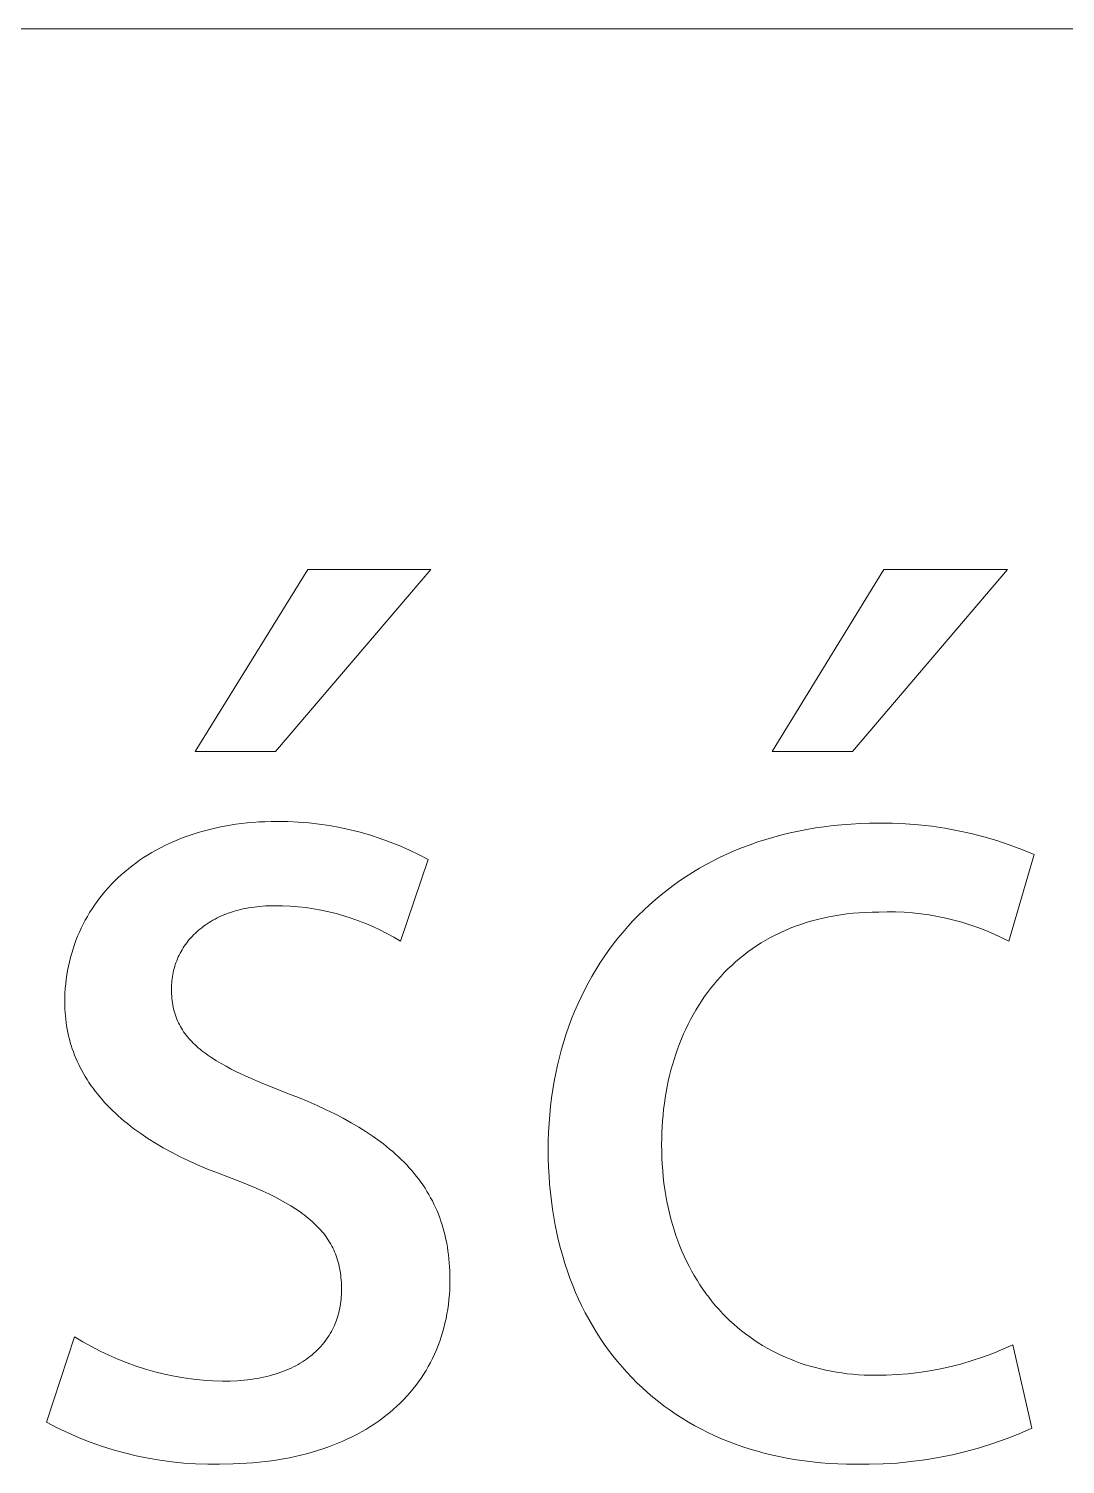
# Model space of a CAD drawing. Header units: millimetres. Extents: x -1519 to 3497, y -297 to 3208.
# Drawn here: x 2264 to 2304.9, y -213.2 to -156.6 of the extents above; entities that cross this region are included whole.
import ezdxf

# ---------------------------------------------------------------- set-up
doc = ezdxf.new("R2010")
doc.units = ezdxf.units.MM
doc.header["$MEASUREMENT"] = 0
doc.layers.add('Domyślny', color=7, linetype='Continuous', true_color=0x000000)

msp = doc.modelspace()

# ---------------------------------------------------------------- linework, layer by layer
at = {"layer": 'Domyślny', "color": 18, "lineweight": 15, "true_color": 0x000000}
for p, q in [((1601.477, -156.6), (3492.387, -156.6)), ((2270.571, -185.118), (2275.015, -177.936)), ((2279.876, -177.936), (2273.745, -185.118)), ((2275.015, -177.936), (2279.876, -177.936)), ((2293.344, -185.118), (2297.754, -177.936)), ((2302.631, -177.936), (2296.518, -185.118)), ((2297.754, -177.936), (2302.631, -177.936)), ((2273.745, -185.118), (2270.571, -185.118)), ((2296.518, -185.118), (2293.344, -185.118)), ((2271.732, -188.059), (2271.951, -188.02)), ((2271.951, -188.02), (2272.172, -187.987)), ((2272.172, -187.987), (2272.397, -187.957)), ((2272.397, -187.957), (2272.625, -187.932)), ((2272.625, -187.932), (2272.856, -187.911)), ((2272.856, -187.911), (2273.091, -187.895)), ((2273.091, -187.895), (2273.328, -187.884)), ((2273.328, -187.884), (2273.568, -187.877)), ((2273.568, -187.877), (2273.812, -187.874)), ((2273.812, -187.874), (2274.226, -187.879)), ((2274.226, -187.879), (2274.64, -187.898)), ((2274.64, -187.898), (2275.053, -187.931)), ((2275.053, -187.931), (2275.465, -187.977)), ((2275.465, -187.977), (2275.875, -188.038)), ((2295.75, -188.039), (2296.102, -188.004)), ((2296.102, -188.004), (2296.458, -187.976)), ((2296.458, -187.976), (2296.819, -187.957)), ((2296.819, -187.957), (2297.184, -187.945)), ((2297.184, -187.945), (2297.553, -187.941)), ((2297.553, -187.941), (2298.078, -187.945)), ((2298.078, -187.945), (2298.603, -187.967)), ((2298.603, -187.967), (2299.126, -188.008)), ((2299.126, -188.008), (2299.648, -188.066)), ((2269.732, -188.66), (2269.916, -188.583)), ((2269.916, -188.583), (2270.105, -188.509)), ((2270.105, -188.509), (2270.296, -188.439)), ((2270.296, -188.439), (2270.491, -188.373)), ((2270.491, -188.373), (2270.69, -188.311)), ((2270.69, -188.311), (2270.892, -188.252)), ((2270.892, -188.252), (2271.097, -188.198)), ((2271.097, -188.198), (2271.305, -188.147)), ((2271.305, -188.147), (2271.517, -188.101)), ((2271.517, -188.101), (2271.732, -188.059)), ((2275.875, -188.038), (2276.283, -188.112)), ((2276.283, -188.112), (2276.688, -188.2)), ((2276.688, -188.2), (2277.089, -188.301)), ((2277.089, -188.301), (2277.487, -188.416)), ((2277.487, -188.416), (2277.881, -188.544)), ((2277.881, -188.544), (2278.271, -188.685)), ((2292.782, -188.683), (2293.093, -188.583)), ((2293.093, -188.583), (2293.409, -188.49)), ((2293.409, -188.49), (2293.73, -188.404)), ((2293.73, -188.404), (2294.055, -188.325)), ((2294.055, -188.325), (2294.385, -188.253)), ((2294.385, -188.253), (2294.719, -188.188)), ((2294.719, -188.188), (2295.058, -188.131)), ((2295.058, -188.131), (2295.402, -188.081)), ((2295.402, -188.081), (2295.75, -188.039)), ((2299.648, -188.066), (2300.167, -188.143)), ((2300.167, -188.143), (2300.683, -188.238)), ((2300.683, -188.238), (2301.196, -188.351)), ((2301.196, -188.351), (2301.704, -188.481)), ((2301.704, -188.481), (2302.208, -188.629)), ((2268.698, -189.199), (2268.861, -189.1)), ((2268.861, -189.1), (2269.028, -189.006)), ((2269.028, -189.006), (2269.199, -188.914)), ((2269.199, -188.914), (2269.373, -188.826)), ((2269.373, -188.826), (2269.55, -188.741)), ((2269.55, -188.741), (2269.732, -188.66)), ((2278.271, -188.685), (2278.656, -188.839)), ((2278.656, -188.839), (2279.035, -189.006)), ((2279.035, -189.006), (2279.408, -189.186)), ((2291.3, -189.284), (2291.587, -189.151)), ((2291.587, -189.151), (2291.878, -189.024)), ((2291.878, -189.024), (2292.175, -188.903)), ((2292.175, -188.903), (2292.476, -188.79)), ((2292.476, -188.79), (2292.782, -188.683)), ((2302.208, -188.629), (2302.706, -188.795)), ((2302.706, -188.795), (2303.198, -188.977)), ((2303.198, -188.977), (2303.684, -189.177)), ((2267.937, -189.738), (2268.082, -189.624)), ((2268.082, -189.624), (2268.23, -189.513)), ((2268.23, -189.513), (2268.382, -189.405)), ((2268.382, -189.405), (2268.538, -189.3)), ((2268.538, -189.3), (2268.698, -189.199)), ((2279.775, -189.378), (2278.673, -192.602)), ((2279.408, -189.186), (2279.775, -189.378)), ((2290.206, -189.882), (2290.472, -189.723)), ((2290.472, -189.723), (2290.743, -189.571)), ((2290.743, -189.571), (2291.019, -189.424)), ((2291.019, -189.424), (2291.3, -189.284)), ((2303.684, -189.177), (2302.681, -192.602)), ((2267.27, -190.352), (2267.396, -190.223)), ((2267.396, -190.223), (2267.525, -190.098)), ((2267.525, -190.098), (2267.659, -189.975)), ((2267.659, -189.975), (2267.796, -189.855)), ((2267.796, -189.855), (2267.937, -189.738)), ((2289.442, -190.396), (2289.691, -190.218)), ((2289.691, -190.218), (2289.946, -190.047)), ((2289.946, -190.047), (2290.206, -189.882)), ((2266.807, -190.891), (2266.917, -190.752)), ((2266.917, -190.752), (2267.031, -190.616)), ((2267.031, -190.616), (2267.149, -190.483)), ((2267.149, -190.483), (2267.27, -190.352)), ((2288.726, -190.962), (2288.959, -190.768)), ((2288.959, -190.768), (2289.197, -190.579)), ((2289.197, -190.579), (2289.442, -190.396)), ((2266.408, -191.47), (2266.502, -191.322)), ((2266.502, -191.322), (2266.599, -191.176)), ((2266.599, -191.176), (2266.701, -191.032)), ((2266.701, -191.032), (2266.807, -190.891)), ((2272.168, -191.401), (2272.071, -191.43)), ((2272.267, -191.374), (2272.168, -191.401)), ((2272.368, -191.349), (2272.267, -191.374)), ((2272.471, -191.325), (2272.368, -191.349)), ((2272.575, -191.304), (2272.471, -191.325)), ((2272.681, -191.284), (2272.575, -191.304)), ((2272.789, -191.266), (2272.681, -191.284)), ((2272.898, -191.251), (2272.789, -191.266)), ((2273.009, -191.237), (2272.898, -191.251)), ((2273.122, -191.225), (2273.009, -191.237)), ((2273.237, -191.216), (2273.122, -191.225)), ((2273.353, -191.208), (2273.237, -191.216)), ((2273.471, -191.203), (2273.353, -191.208)), ((2273.59, -191.199), (2273.471, -191.203)), ((2273.712, -191.198), (2273.59, -191.199)), ((2274.019, -191.202), (2273.712, -191.198)), ((2274.326, -191.215), (2274.019, -191.202)), ((2274.632, -191.239), (2274.326, -191.215)), ((2274.938, -191.273), (2274.632, -191.239)), ((2275.242, -191.317), (2274.938, -191.273)), ((2275.545, -191.371), (2275.242, -191.317)), ((2275.845, -191.434), (2275.545, -191.371)), ((2288.061, -191.58), (2288.277, -191.369)), ((2288.277, -191.369), (2288.499, -191.163)), ((2288.499, -191.163), (2288.726, -190.962)), ((2266.075, -192.085), (2266.152, -191.928)), ((2266.152, -191.928), (2266.233, -191.773)), ((2266.233, -191.773), (2266.318, -191.621)), ((2266.318, -191.621), (2266.408, -191.47)), ((2270.972, -191.96), (2270.9, -192.011)), ((2271.045, -191.91), (2270.972, -191.96)), ((2271.121, -191.861), (2271.045, -191.91)), ((2271.198, -191.814), (2271.121, -191.861)), ((2271.277, -191.768), (2271.198, -191.814)), ((2271.358, -191.724), (2271.277, -191.768)), ((2271.441, -191.682), (2271.358, -191.724)), ((2271.525, -191.641), (2271.441, -191.682)), ((2271.612, -191.602), (2271.525, -191.641)), ((2271.7, -191.564), (2271.612, -191.602)), ((2271.79, -191.528), (2271.7, -191.564)), ((2271.882, -191.494), (2271.79, -191.528)), ((2271.976, -191.461), (2271.882, -191.494)), ((2272.071, -191.43), (2271.976, -191.461)), ((2276.143, -191.508), (2275.845, -191.434)), ((2276.439, -191.592), (2276.143, -191.508)), ((2276.732, -191.685), (2276.439, -191.592)), ((2277.021, -191.788), (2276.732, -191.685)), ((2277.307, -191.901), (2277.021, -191.788)), ((2277.589, -192.023), (2277.307, -191.901)), ((2287.647, -192.02), (2287.851, -191.798)), ((2287.851, -191.798), (2288.061, -191.58)), ((2294.477, -191.933), (2294.268, -192.008)), ((2294.691, -191.863), (2294.477, -191.933)), ((2294.908, -191.798), (2294.691, -191.863)), ((2295.129, -191.739), (2294.908, -191.798)), ((2295.354, -191.685), (2295.129, -191.739)), ((2295.583, -191.636), (2295.354, -191.685)), ((2295.816, -191.593), (2295.583, -191.636)), ((2296.053, -191.555), (2295.816, -191.593)), ((2296.293, -191.523), (2296.053, -191.555)), ((2296.538, -191.497), (2296.293, -191.523)), ((2296.786, -191.476), (2296.538, -191.497)), ((2297.038, -191.461), (2296.786, -191.476)), ((2297.294, -191.452), (2297.038, -191.461)), ((2297.553, -191.449), (2297.294, -191.452)), ((2297.885, -191.44), (2297.553, -191.449)), ((2298.218, -191.442), (2297.885, -191.44)), ((2298.55, -191.456), (2298.218, -191.442)), ((2298.881, -191.48), (2298.55, -191.456)), ((2299.212, -191.515), (2298.881, -191.48)), ((2299.541, -191.561), (2299.212, -191.515)), ((2299.868, -191.617), (2299.541, -191.561)), ((2300.194, -191.685), (2299.868, -191.617)), ((2300.517, -191.763), (2300.194, -191.685)), ((2300.837, -191.852), (2300.517, -191.763)), ((2301.154, -191.951), (2300.837, -191.852)), ((2301.468, -192.061), (2301.154, -191.951)), ((2265.869, -192.567), (2265.933, -192.404)), ((2265.933, -192.404), (2266.002, -192.243)), ((2266.002, -192.243), (2266.075, -192.085)), ((2270.341, -192.533), (2270.289, -192.597)), ((2270.396, -192.47), (2270.341, -192.533)), ((2270.452, -192.408), (2270.396, -192.47)), ((2270.51, -192.348), (2270.452, -192.408)), ((2270.571, -192.288), (2270.51, -192.348)), ((2270.633, -192.23), (2270.571, -192.288)), ((2270.697, -192.173), (2270.633, -192.23)), ((2270.763, -192.118), (2270.697, -192.173)), ((2270.831, -192.064), (2270.763, -192.118)), ((2270.9, -192.011), (2270.831, -192.064)), ((2277.867, -192.154), (2277.589, -192.023)), ((2278.141, -192.294), (2277.867, -192.154)), ((2278.409, -192.443), (2278.141, -192.294)), ((2278.673, -192.602), (2278.409, -192.443)), ((2287.07, -192.719), (2287.256, -192.481)), ((2287.256, -192.481), (2287.449, -192.248)), ((2287.449, -192.248), (2287.647, -192.02)), ((2293.279, -192.456), (2293.094, -192.56)), ((2293.469, -192.357), (2293.279, -192.456)), ((2293.663, -192.262), (2293.469, -192.357)), ((2293.861, -192.172), (2293.663, -192.262)), ((2294.062, -192.088), (2293.861, -192.172)), ((2294.268, -192.008), (2294.062, -192.088)), ((2301.778, -192.181), (2301.468, -192.061)), ((2302.083, -192.311), (2301.778, -192.181)), ((2302.385, -192.451), (2302.083, -192.311)), ((2302.681, -192.602), (2302.385, -192.451)), ((2265.654, -193.235), (2265.701, -193.065)), ((2265.701, -193.065), (2265.753, -192.897)), ((2265.753, -192.897), (2265.808, -192.731)), ((2265.808, -192.731), (2265.869, -192.567)), ((2269.977, -193.076), (2269.941, -193.148)), ((2270.016, -193.004), (2269.977, -193.076)), ((2270.057, -192.934), (2270.016, -193.004)), ((2270.099, -192.864), (2270.057, -192.934)), ((2270.144, -192.796), (2270.099, -192.864)), ((2270.19, -192.729), (2270.144, -192.796)), ((2270.239, -192.662), (2270.19, -192.729)), ((2270.289, -192.597), (2270.239, -192.662)), ((2286.716, -193.21), (2286.89, -192.962)), ((2286.89, -192.962), (2287.07, -192.719)), ((2292.39, -193.02), (2292.224, -193.146)), ((2292.56, -192.899), (2292.39, -193.02)), ((2292.734, -192.781), (2292.56, -192.899)), ((2292.912, -192.668), (2292.734, -192.781)), ((2293.094, -192.56), (2292.912, -192.668)), ((2265.539, -193.752), (2265.573, -193.578)), ((2265.573, -193.578), (2265.611, -193.406)), ((2265.611, -193.406), (2265.654, -193.235)), ((2269.742, -193.677), (2269.722, -193.755)), ((2269.765, -193.599), (2269.742, -193.677)), ((2269.789, -193.522), (2269.765, -193.599)), ((2269.815, -193.445), (2269.789, -193.522)), ((2269.844, -193.37), (2269.815, -193.445)), ((2269.874, -193.295), (2269.844, -193.37)), ((2269.906, -193.221), (2269.874, -193.295)), ((2269.941, -193.148), (2269.906, -193.221)), ((2286.386, -193.722), (2286.548, -193.464)), ((2286.548, -193.464), (2286.716, -193.21)), ((2291.751, -193.55), (2291.601, -193.692)), ((2291.905, -193.411), (2291.751, -193.55)), ((2292.062, -193.277), (2291.905, -193.411)), ((2292.224, -193.146), (2292.062, -193.277)), ((2265.463, -194.283), (2265.484, -194.105)), ((2265.484, -194.105), (2265.509, -193.928)), ((2265.509, -193.928), (2265.539, -193.752)), ((2269.646, -194.24), (2269.64, -194.322)), ((2269.653, -194.158), (2269.646, -194.24)), ((2269.663, -194.076), (2269.653, -194.158)), ((2269.675, -193.995), (2269.663, -194.076)), ((2269.688, -193.914), (2269.675, -193.995)), ((2269.704, -193.834), (2269.688, -193.914)), ((2269.722, -193.755), (2269.704, -193.834)), ((2285.939, -194.524), (2286.081, -194.252)), ((2286.081, -194.252), (2286.23, -193.985)), ((2286.23, -193.985), (2286.386, -193.722)), ((2291.177, -194.142), (2291.043, -194.3)), ((2291.314, -193.988), (2291.177, -194.142)), ((2291.456, -193.838), (2291.314, -193.988)), ((2291.601, -193.692), (2291.456, -193.838)), ((2265.429, -194.824), (2265.436, -194.643)), ((2265.436, -194.643), (2265.447, -194.462)), ((2265.447, -194.462), (2265.463, -194.283)), ((2269.637, -194.405), (2269.636, -194.489)), ((2269.636, -194.489), (2269.637, -194.583)), ((2269.64, -194.322), (2269.637, -194.405)), ((2269.637, -194.583), (2269.64, -194.675)), ((2269.64, -194.675), (2269.646, -194.766)), ((2269.646, -194.766), (2269.653, -194.855)), ((2285.672, -195.082), (2285.802, -194.801)), ((2285.802, -194.801), (2285.939, -194.524)), ((2290.667, -194.794), (2290.551, -194.966)), ((2290.789, -194.626), (2290.667, -194.794)), ((2290.914, -194.461), (2290.789, -194.626)), ((2291.043, -194.3), (2290.914, -194.461)), ((2265.427, -195.007), (2265.429, -194.824)), ((2265.428, -195.143), (2265.427, -195.007)), ((2265.433, -195.278), (2265.428, -195.143)), ((2265.44, -195.412), (2265.433, -195.278)), ((2269.653, -194.855), (2269.663, -194.943)), ((2269.663, -194.943), (2269.675, -195.029)), ((2269.675, -195.029), (2269.689, -195.114)), ((2269.689, -195.114), (2269.705, -195.197)), ((2269.705, -195.197), (2269.724, -195.279)), ((2269.724, -195.279), (2269.745, -195.36)), ((2269.745, -195.36), (2269.767, -195.439)), ((2285.432, -195.658), (2285.549, -195.368)), ((2285.549, -195.368), (2285.672, -195.082)), ((2290.329, -195.319), (2290.224, -195.501)), ((2290.438, -195.141), (2290.329, -195.319)), ((2290.551, -194.966), (2290.438, -195.141)), ((2265.451, -195.546), (2265.44, -195.412)), ((2265.464, -195.679), (2265.451, -195.546)), ((2265.481, -195.811), (2265.464, -195.679)), ((2265.501, -195.943), (2265.481, -195.811)), ((2265.524, -196.073), (2265.501, -195.943)), ((2269.767, -195.439), (2269.793, -195.517)), ((2269.793, -195.517), (2269.82, -195.594)), ((2269.82, -195.594), (2269.849, -195.67)), ((2269.849, -195.67), (2269.881, -195.744)), ((2269.881, -195.744), (2269.915, -195.817)), ((2269.915, -195.817), (2269.951, -195.889)), ((2269.951, -195.889), (2269.99, -195.96)), ((2285.219, -196.25), (2285.322, -195.952)), ((2285.322, -195.952), (2285.432, -195.658)), ((2290.028, -195.873), (2289.936, -196.064)), ((2290.124, -195.685), (2290.028, -195.873)), ((2290.224, -195.501), (2290.124, -195.685)), ((2265.549, -196.203), (2265.524, -196.073)), ((2265.578, -196.332), (2265.549, -196.203)), ((2265.61, -196.461), (2265.578, -196.332)), ((2265.645, -196.588), (2265.61, -196.461)), ((2269.99, -195.96), (2270.03, -196.03)), ((2270.03, -196.03), (2270.073, -196.099)), ((2270.073, -196.099), (2270.119, -196.167)), ((2270.119, -196.167), (2270.166, -196.234)), ((2270.166, -196.234), (2270.216, -196.3)), ((2270.216, -196.3), (2270.268, -196.366)), ((2270.268, -196.366), (2270.322, -196.43)), ((2270.322, -196.43), (2270.378, -196.493)), ((2270.378, -196.493), (2270.437, -196.556)), ((2285.123, -196.552), (2285.219, -196.25)), ((2289.764, -196.453), (2289.685, -196.652)), ((2289.848, -196.257), (2289.764, -196.453)), ((2289.936, -196.064), (2289.848, -196.257)), ((2265.683, -196.715), (2265.645, -196.588)), ((2265.724, -196.841), (2265.683, -196.715)), ((2265.769, -196.966), (2265.724, -196.841)), ((2265.816, -197.09), (2265.769, -196.966)), ((2270.437, -196.556), (2270.498, -196.618)), ((2270.498, -196.618), (2270.562, -196.679)), ((2270.562, -196.679), (2270.627, -196.74)), ((2270.627, -196.74), (2270.695, -196.8)), ((2270.695, -196.8), (2270.766, -196.859)), ((2270.766, -196.859), (2270.838, -196.918)), ((2270.838, -196.918), (2270.913, -196.976)), ((2270.913, -196.976), (2270.99, -197.033)), ((2270.99, -197.033), (2271.07, -197.09)), ((2284.95, -197.169), (2285.033, -196.859)), ((2285.033, -196.859), (2285.123, -196.552)), ((2289.539, -197.058), (2289.472, -197.265)), ((2289.61, -196.854), (2289.539, -197.058)), ((2289.685, -196.652), (2289.61, -196.854)), ((2265.867, -197.213), (2265.816, -197.09)), ((2265.92, -197.336), (2265.867, -197.213)), ((2265.977, -197.457), (2265.92, -197.336)), ((2266.037, -197.578), (2265.977, -197.457)), ((2266.1, -197.698), (2266.037, -197.578)), ((2271.07, -197.09), (2271.236, -197.203)), ((2271.236, -197.203), (2271.412, -197.314)), ((2271.412, -197.314), (2271.597, -197.424)), ((2271.597, -197.424), (2271.791, -197.532)), ((2271.791, -197.532), (2271.995, -197.64)), ((2271.995, -197.64), (2272.208, -197.747)), ((2284.805, -197.801), (2284.874, -197.483)), ((2284.874, -197.483), (2284.95, -197.169)), ((2289.409, -197.474), (2289.351, -197.686)), ((2289.472, -197.265), (2289.409, -197.474)), ((2266.166, -197.817), (2266.1, -197.698)), ((2266.235, -197.935), (2266.166, -197.817)), ((2266.308, -198.052), (2266.235, -197.935)), ((2266.383, -198.168), (2266.308, -198.052)), ((2266.462, -198.284), (2266.383, -198.168)), ((2272.208, -197.747), (2272.664, -197.961)), ((2272.664, -197.961), (2273.158, -198.175)), ((2273.158, -198.175), (2274.263, -198.615)), ((2284.688, -198.448), (2284.743, -198.123)), ((2284.743, -198.123), (2284.805, -197.801)), ((2289.247, -198.116), (2289.202, -198.334)), ((2289.297, -197.9), (2289.247, -198.116)), ((2289.351, -197.686), (2289.297, -197.9)), ((2266.544, -198.398), (2266.462, -198.284)), ((2266.629, -198.511), (2266.544, -198.398)), ((2266.717, -198.624), (2266.629, -198.511)), ((2266.809, -198.735), (2266.717, -198.624)), ((2266.903, -198.846), (2266.809, -198.735)), ((2274.263, -198.615), (2274.652, -198.768)), ((2274.652, -198.768), (2275.028, -198.925)), ((2284.6, -199.109), (2284.641, -198.777)), ((2284.641, -198.777), (2284.688, -198.448)), ((2289.124, -198.777), (2289.091, -199.001)), ((2289.16, -198.555), (2289.124, -198.777)), ((2289.202, -198.334), (2289.16, -198.555)), ((2267.001, -198.955), (2266.903, -198.846)), ((2267.102, -199.064), (2267.001, -198.955)), ((2267.206, -199.171), (2267.102, -199.064)), ((2267.314, -199.278), (2267.206, -199.171)), ((2267.425, -199.383), (2267.314, -199.278)), ((2275.028, -198.925), (2275.393, -199.084)), ((2275.393, -199.084), (2275.745, -199.247)), ((2275.745, -199.247), (2276.085, -199.414)), ((2284.567, -199.445), (2284.6, -199.109)), ((2289.063, -199.227), (2289.039, -199.455)), ((2289.091, -199.001), (2289.063, -199.227)), ((2267.538, -199.488), (2267.425, -199.383)), ((2267.656, -199.591), (2267.538, -199.488)), ((2267.776, -199.694), (2267.656, -199.591)), ((2267.9, -199.795), (2267.776, -199.694)), ((2268.027, -199.895), (2267.9, -199.795)), ((2268.157, -199.995), (2268.027, -199.895)), ((2276.085, -199.414), (2276.413, -199.584)), ((2276.413, -199.584), (2276.729, -199.758)), ((2276.729, -199.758), (2277.033, -199.937)), ((2284.522, -200.126), (2284.541, -199.784)), ((2284.541, -199.784), (2284.567, -199.445)), ((2289.004, -199.916), (2288.993, -200.149)), ((2289.019, -199.685), (2289.004, -199.916)), ((2289.039, -199.455), (2289.019, -199.685)), ((2268.427, -200.19), (2268.157, -199.995)), ((2268.71, -200.381), (2268.427, -200.19)), ((2269.007, -200.567), (2268.71, -200.381)), ((2277.033, -199.937), (2277.325, -200.12)), ((2277.325, -200.12), (2277.604, -200.307)), ((2277.604, -200.307), (2277.872, -200.499)), ((2284.508, -200.82), (2284.511, -200.471)), ((2284.511, -200.471), (2284.522, -200.126)), ((2288.986, -200.384), (2288.984, -200.619)), ((2288.993, -200.149), (2288.986, -200.384)), ((2269.316, -200.749), (2269.007, -200.567)), ((2269.639, -200.926), (2269.316, -200.749)), ((2269.975, -201.099), (2269.639, -200.926)), ((2277.872, -200.499), (2278.001, -200.597)), ((2278.001, -200.597), (2278.127, -200.696)), ((2278.127, -200.696), (2278.249, -200.796)), ((2278.249, -200.796), (2278.369, -200.898)), ((2278.369, -200.898), (2278.486, -201.001)), ((2278.486, -201.001), (2278.6, -201.105)), ((2284.511, -201.166), (2284.508, -200.82)), ((2288.984, -200.619), (2288.987, -200.882)), ((2288.987, -200.882), (2288.995, -201.141)), ((2270.325, -201.266), (2269.975, -201.099)), ((2270.688, -201.429), (2270.325, -201.266)), ((2271.064, -201.587), (2270.688, -201.429)), ((2271.454, -201.741), (2271.064, -201.587)), ((2278.6, -201.105), (2278.71, -201.211)), ((2278.71, -201.211), (2278.818, -201.318)), ((2278.818, -201.318), (2278.922, -201.426)), ((2278.922, -201.426), (2279.024, -201.536)), ((2279.024, -201.536), (2279.122, -201.647)), ((2284.521, -201.509), (2284.511, -201.166)), ((2284.539, -201.849), (2284.521, -201.509)), ((2288.995, -201.141), (2289.008, -201.397)), ((2289.008, -201.397), (2289.026, -201.649)), ((2271.858, -201.889), (2271.454, -201.741)), ((2272.445, -202.114), (2271.858, -201.889)), ((2272.986, -202.339), (2272.445, -202.114)), ((2279.122, -201.647), (2279.217, -201.76)), ((2279.217, -201.76), (2279.309, -201.874)), ((2279.309, -201.874), (2279.398, -201.99)), ((2279.398, -201.99), (2279.484, -202.108)), ((2279.484, -202.108), (2279.567, -202.227)), ((2284.563, -202.184), (2284.539, -201.849)), ((2289.026, -201.649), (2289.049, -201.899)), ((2289.049, -201.899), (2289.077, -202.145)), ((2289.077, -202.145), (2289.111, -202.387)), ((2273.239, -202.453), (2272.986, -202.339)), ((2273.482, -202.567), (2273.239, -202.453)), ((2273.713, -202.681), (2273.482, -202.567)), ((2273.934, -202.797), (2273.713, -202.681)), ((2279.567, -202.227), (2279.647, -202.347)), ((2279.647, -202.347), (2279.723, -202.469)), ((2279.723, -202.469), (2279.797, -202.593)), ((2279.797, -202.593), (2279.867, -202.719)), ((2279.867, -202.719), (2279.935, -202.846)), ((2284.594, -202.516), (2284.563, -202.184)), ((2284.631, -202.844), (2284.594, -202.516)), ((2289.111, -202.387), (2289.149, -202.627)), ((2289.149, -202.627), (2289.192, -202.863)), ((2274.144, -202.914), (2273.934, -202.797)), ((2274.343, -203.032), (2274.144, -202.914)), ((2274.532, -203.152), (2274.343, -203.032)), ((2274.711, -203.274), (2274.532, -203.152)), ((2274.796, -203.335), (2274.711, -203.274)), ((2279.935, -202.846), (2279.999, -202.975)), ((2279.999, -202.975), (2280.06, -203.105)), ((2280.06, -203.105), (2280.118, -203.238)), ((2280.118, -203.238), (2280.173, -203.372)), ((2284.676, -203.167), (2284.631, -202.844)), ((2284.726, -203.487), (2284.676, -203.167)), ((2289.192, -202.863), (2289.239, -203.095)), ((2289.239, -203.095), (2289.292, -203.324)), ((2274.879, -203.397), (2274.796, -203.335)), ((2274.96, -203.459), (2274.879, -203.397)), ((2275.038, -203.523), (2274.96, -203.459)), ((2275.114, -203.586), (2275.038, -203.523)), ((2275.187, -203.65), (2275.114, -203.586)), ((2275.257, -203.715), (2275.187, -203.65)), ((2275.326, -203.781), (2275.257, -203.715)), ((2275.392, -203.847), (2275.326, -203.781)), ((2275.455, -203.913), (2275.392, -203.847)), ((2280.173, -203.372), (2280.225, -203.508)), ((2280.225, -203.508), (2280.273, -203.646)), ((2280.273, -203.646), (2280.319, -203.785)), ((2280.319, -203.785), (2280.361, -203.927)), ((2284.784, -203.803), (2284.726, -203.487)), ((2284.848, -204.115), (2284.784, -203.803)), ((2289.292, -203.324), (2289.349, -203.55)), ((2289.349, -203.55), (2289.411, -203.772)), ((2289.411, -203.772), (2289.477, -203.99)), ((2275.517, -203.981), (2275.455, -203.913)), ((2275.575, -204.049), (2275.517, -203.981)), ((2275.632, -204.118), (2275.575, -204.049)), ((2275.686, -204.188), (2275.632, -204.118)), ((2275.738, -204.258), (2275.686, -204.188)), ((2275.788, -204.33), (2275.738, -204.258)), ((2275.836, -204.402), (2275.788, -204.33)), ((2275.881, -204.475), (2275.836, -204.402)), ((2280.361, -203.927), (2280.401, -204.07)), ((2280.401, -204.07), (2280.437, -204.216)), ((2280.437, -204.216), (2280.47, -204.363)), ((2280.47, -204.363), (2280.5, -204.512)), ((2284.918, -204.422), (2284.848, -204.115)), ((2284.995, -204.725), (2284.918, -204.422)), ((2289.477, -203.99), (2289.548, -204.205)), ((2289.548, -204.205), (2289.623, -204.417)), ((2289.623, -204.417), (2289.703, -204.624)), ((2275.924, -204.549), (2275.881, -204.475)), ((2275.965, -204.624), (2275.924, -204.549)), ((2276.004, -204.7), (2275.965, -204.624)), ((2276.04, -204.777), (2276.004, -204.7)), ((2276.075, -204.854), (2276.04, -204.777)), ((2276.107, -204.933), (2276.075, -204.854)), ((2276.137, -205.013), (2276.107, -204.933)), ((2276.165, -205.094), (2276.137, -205.013)), ((2280.5, -204.512), (2280.526, -204.663)), ((2280.526, -204.663), (2280.55, -204.817)), ((2280.55, -204.817), (2280.57, -204.972)), ((2280.57, -204.972), (2280.588, -205.129)), ((2285.079, -205.024), (2284.995, -204.725)), ((2289.703, -204.624), (2289.787, -204.828)), ((2289.787, -204.828), (2289.876, -205.029)), ((2276.191, -205.176), (2276.165, -205.094)), ((2276.215, -205.259), (2276.191, -205.176)), ((2276.237, -205.343), (2276.215, -205.259)), ((2276.257, -205.428), (2276.237, -205.343)), ((2276.276, -205.515), (2276.257, -205.428)), ((2276.292, -205.602), (2276.276, -205.515)), ((2280.588, -205.129), (2280.602, -205.289)), ((2280.602, -205.289), (2280.613, -205.45)), ((2280.613, -205.45), (2280.621, -205.614)), ((2285.168, -205.319), (2285.079, -205.024)), ((2285.264, -205.609), (2285.168, -205.319)), ((2289.876, -205.029), (2289.968, -205.225)), ((2289.968, -205.225), (2290.065, -205.418)), ((2290.065, -205.418), (2290.166, -205.607)), ((2276.306, -205.691), (2276.292, -205.602)), ((2276.318, -205.781), (2276.306, -205.691)), ((2276.328, -205.872), (2276.318, -205.781)), ((2276.336, -205.965), (2276.328, -205.872)), ((2276.343, -206.059), (2276.336, -205.965)), ((2276.347, -206.154), (2276.343, -206.059)), ((2280.625, -206.147), (2280.618, -206.345)), ((2280.621, -205.614), (2280.626, -205.78)), ((2280.627, -205.948), (2280.625, -206.147)), ((2280.626, -205.78), (2280.627, -205.948)), ((2285.366, -205.895), (2285.264, -205.609)), ((2285.474, -206.176), (2285.366, -205.895)), ((2290.166, -205.607), (2290.271, -205.792)), ((2290.271, -205.792), (2290.38, -205.974)), ((2290.38, -205.974), (2290.493, -206.151)), ((2276.333, -206.72), (2276.341, -206.628)), ((2276.341, -206.628), (2276.347, -206.535)), ((2276.35, -206.251), (2276.347, -206.154)), ((2276.347, -206.535), (2276.35, -206.442)), ((2276.351, -206.349), (2276.35, -206.251)), ((2276.35, -206.442), (2276.351, -206.349)), ((2280.605, -206.541), (2280.589, -206.734)), ((2280.618, -206.345), (2280.605, -206.541)), ((2285.589, -206.453), (2285.474, -206.176)), ((2285.709, -206.725), (2285.589, -206.453)), ((2290.493, -206.151), (2290.61, -206.325)), ((2290.61, -206.325), (2290.731, -206.494)), ((2290.731, -206.494), (2290.856, -206.66)), ((2290.856, -206.66), (2290.984, -206.821)), ((2276.217, -207.341), (2276.24, -207.254)), ((2276.24, -207.254), (2276.261, -207.167)), ((2276.261, -207.167), (2276.28, -207.079)), ((2276.28, -207.079), (2276.297, -206.991)), ((2276.297, -206.991), (2276.311, -206.901)), ((2276.311, -206.901), (2276.323, -206.811)), ((2276.323, -206.811), (2276.333, -206.72)), ((2280.541, -207.116), (2280.51, -207.303)), ((2280.567, -206.926), (2280.541, -207.116)), ((2280.589, -206.734), (2280.567, -206.926)), ((2285.836, -206.992), (2285.709, -206.725)), ((2285.968, -207.255), (2285.836, -206.992)), ((2286.107, -207.512), (2285.968, -207.255)), ((2290.984, -206.821), (2291.116, -206.979)), ((2291.116, -206.979), (2291.252, -207.133)), ((2291.252, -207.133), (2291.392, -207.282)), ((2275.99, -207.918), (2276.029, -207.839)), ((2276.029, -207.839), (2276.066, -207.758)), ((2276.066, -207.758), (2276.101, -207.677)), ((2276.101, -207.677), (2276.133, -207.594)), ((2276.133, -207.594), (2276.163, -207.511)), ((2276.163, -207.511), (2276.191, -207.426)), ((2276.191, -207.426), (2276.217, -207.341)), ((2280.433, -207.672), (2280.388, -207.853)), ((2280.474, -207.489), (2280.433, -207.672)), ((2280.51, -207.303), (2280.474, -207.489)), ((2286.251, -207.765), (2286.107, -207.512)), ((2286.401, -208.013), (2286.251, -207.765)), ((2291.392, -207.282), (2291.534, -207.427)), ((2291.534, -207.427), (2291.681, -207.569)), ((2291.681, -207.569), (2291.831, -207.706)), ((2291.831, -207.706), (2291.984, -207.838)), ((2291.984, -207.838), (2292.14, -207.967)), ((2264.708, -211.577), (2265.811, -208.203)), ((2265.811, -208.203), (2266.141, -208.403)), ((2266.141, -208.403), (2266.478, -208.591)), ((2275.652, -208.443), (2275.707, -208.371)), ((2275.707, -208.371), (2275.76, -208.299)), ((2275.76, -208.299), (2275.811, -208.225)), ((2275.811, -208.225), (2275.859, -208.15)), ((2275.859, -208.15), (2275.905, -208.074)), ((2275.905, -208.074), (2275.949, -207.997)), ((2275.949, -207.997), (2275.99, -207.918)), ((2280.225, -208.382), (2280.161, -208.554)), ((2280.284, -208.208), (2280.225, -208.382)), ((2280.338, -208.031), (2280.284, -208.208)), ((2280.388, -207.853), (2280.338, -208.031)), ((2286.557, -208.256), (2286.401, -208.013)), ((2286.719, -208.494), (2286.557, -208.256)), ((2292.14, -207.967), (2292.3, -208.091)), ((2292.3, -208.091), (2292.463, -208.211)), ((2292.463, -208.211), (2292.629, -208.327)), ((2292.629, -208.327), (2292.798, -208.438)), ((2266.478, -208.591), (2266.821, -208.768)), ((2266.821, -208.768), (2267.17, -208.934)), ((2267.17, -208.934), (2267.524, -209.088)), ((2275.051, -209.024), (2275.127, -208.965)), ((2275.127, -208.965), (2275.201, -208.904)), ((2275.201, -208.904), (2275.272, -208.843)), ((2275.272, -208.843), (2275.341, -208.779)), ((2275.341, -208.779), (2275.408, -208.715)), ((2275.408, -208.715), (2275.472, -208.649)), ((2275.472, -208.649), (2275.535, -208.581)), ((2275.535, -208.581), (2275.594, -208.513)), ((2275.594, -208.513), (2275.652, -208.443)), ((2280.02, -208.89), (2279.943, -209.054)), ((2280.093, -208.723), (2280.02, -208.89)), ((2280.161, -208.554), (2280.093, -208.723)), ((2286.886, -208.727), (2286.719, -208.494)), ((2287.059, -208.955), (2286.886, -208.727)), ((2287.238, -209.177), (2287.059, -208.955)), ((2292.798, -208.438), (2292.971, -208.545)), ((2292.971, -208.545), (2293.146, -208.647)), ((2293.146, -208.647), (2293.324, -208.745)), ((2293.324, -208.745), (2293.505, -208.839)), ((2293.505, -208.839), (2293.689, -208.928)), ((2293.689, -208.928), (2293.876, -209.012)), ((2301.651, -209.01), (2302.056, -208.86)), ((2302.056, -208.86), (2302.455, -208.697)), ((2302.455, -208.697), (2302.848, -208.52)), ((2302.848, -208.52), (2303.6, -211.811)), ((2267.524, -209.088), (2267.884, -209.229)), ((2267.884, -209.229), (2268.247, -209.359)), ((2268.247, -209.359), (2268.615, -209.476)), ((2268.615, -209.476), (2268.987, -209.581)), ((2274.057, -209.564), (2274.16, -209.524)), ((2274.16, -209.524), (2274.259, -209.481)), ((2274.259, -209.481), (2274.357, -209.437)), ((2274.357, -209.437), (2274.452, -209.391)), ((2274.452, -209.391), (2274.544, -209.344)), ((2274.544, -209.344), (2274.635, -209.294)), ((2274.635, -209.294), (2274.723, -209.243)), ((2274.723, -209.243), (2274.808, -209.191)), ((2274.808, -209.191), (2274.891, -209.137)), ((2274.891, -209.137), (2274.972, -209.081)), ((2274.972, -209.081), (2275.051, -209.024)), ((2279.684, -209.532), (2279.588, -209.686)), ((2279.775, -209.375), (2279.684, -209.532)), ((2279.861, -209.216), (2279.775, -209.375)), ((2279.943, -209.054), (2279.861, -209.216)), ((2287.422, -209.394), (2287.238, -209.177)), ((2287.612, -209.606), (2287.422, -209.394)), ((2293.876, -209.012), (2294.065, -209.092)), ((2294.065, -209.092), (2294.257, -209.167)), ((2294.257, -209.167), (2294.452, -209.238)), ((2294.452, -209.238), (2294.649, -209.304)), ((2294.649, -209.304), (2294.849, -209.365)), ((2294.849, -209.365), (2295.051, -209.422)), ((2295.051, -209.422), (2295.255, -209.474)), ((2295.255, -209.474), (2295.462, -209.521)), ((2295.462, -209.521), (2295.671, -209.563)), ((2299.566, -209.547), (2299.99, -209.468)), ((2299.99, -209.468), (2300.411, -209.375)), ((2300.411, -209.375), (2300.828, -209.267)), ((2300.828, -209.267), (2301.242, -209.145)), ((2301.242, -209.145), (2301.651, -209.01)), ((2268.987, -209.581), (2269.362, -209.673)), ((2269.362, -209.673), (2269.74, -209.752)), ((2269.74, -209.752), (2270.12, -209.819)), ((2270.12, -209.819), (2270.502, -209.873)), ((2270.502, -209.873), (2270.886, -209.914)), ((2270.886, -209.914), (2271.271, -209.942)), ((2271.271, -209.942), (2271.657, -209.957)), ((2271.657, -209.957), (2271.951, -209.952)), ((2271.951, -209.952), (2272.236, -209.938)), ((2272.236, -209.938), (2272.374, -209.928)), ((2272.374, -209.928), (2272.51, -209.916)), ((2272.51, -209.916), (2272.644, -209.901)), ((2272.644, -209.901), (2272.775, -209.884)), ((2272.775, -209.884), (2272.904, -209.865)), ((2272.904, -209.865), (2273.03, -209.844)), ((2273.03, -209.844), (2273.154, -209.821)), ((2273.154, -209.821), (2273.275, -209.796)), ((2273.275, -209.796), (2273.394, -209.768)), ((2273.394, -209.768), (2273.511, -209.739)), ((2273.511, -209.739), (2273.625, -209.708)), ((2273.625, -209.708), (2273.737, -209.675)), ((2273.737, -209.675), (2273.846, -209.64)), ((2273.846, -209.64), (2273.953, -209.603)), ((2273.953, -209.603), (2274.057, -209.564)), ((2279.385, -209.986), (2279.276, -210.131)), ((2279.489, -209.837), (2279.385, -209.986)), ((2279.588, -209.686), (2279.489, -209.837)), ((2287.807, -209.813), (2287.612, -209.606)), ((2288.007, -210.014), (2287.807, -209.813)), ((2288.213, -210.209), (2288.007, -210.014)), ((2295.671, -209.563), (2295.882, -209.6)), ((2295.882, -209.6), (2296.096, -209.632)), ((2296.096, -209.632), (2296.312, -209.66)), ((2296.312, -209.66), (2296.529, -209.683)), ((2296.529, -209.683), (2296.749, -209.7)), ((2296.749, -209.7), (2296.971, -209.713)), ((2296.971, -209.713), (2297.194, -209.72)), ((2297.194, -209.72), (2297.42, -209.723)), ((2297.42, -209.723), (2297.851, -209.717)), ((2297.851, -209.717), (2298.281, -209.696)), ((2298.281, -209.696), (2298.711, -209.661)), ((2298.711, -209.661), (2299.14, -209.611)), ((2299.14, -209.611), (2299.566, -209.547)), ((2278.924, -210.552), (2278.798, -210.686)), ((2279.046, -210.414), (2278.924, -210.552)), ((2279.163, -210.274), (2279.046, -210.414)), ((2279.276, -210.131), (2279.163, -210.274)), ((2288.424, -210.399), (2288.213, -210.209)), ((2288.64, -210.584), (2288.424, -210.399)), ((2288.861, -210.762), (2288.64, -210.584)), ((2278.251, -211.193), (2278.104, -211.312)), ((2278.394, -211.071), (2278.251, -211.193)), ((2278.533, -210.946), (2278.394, -211.071)), ((2278.668, -210.817), (2278.533, -210.946)), ((2278.798, -210.686), (2278.668, -210.817)), ((2289.088, -210.935), (2288.861, -210.762)), ((2289.32, -211.102), (2289.088, -210.935)), ((2289.556, -211.264), (2289.32, -211.102)), ((2265.129, -211.794), (2264.708, -211.577)), ((2265.558, -211.997), (2265.129, -211.794)), ((2277.472, -211.756), (2277.304, -211.859)), ((2277.636, -211.65), (2277.472, -211.756)), ((2277.796, -211.54), (2277.636, -211.65)), ((2277.952, -211.428), (2277.796, -211.54)), ((2278.104, -211.312), (2277.952, -211.428)), ((2289.798, -211.419), (2289.556, -211.264)), ((2290.044, -211.569), (2289.798, -211.419)), ((2290.296, -211.712), (2290.044, -211.569)), ((2290.552, -211.849), (2290.296, -211.712)), ((2303.6, -211.811), (2303.092, -212.03)), ((2265.993, -212.185), (2265.558, -211.997)), ((2266.434, -212.358), (2265.993, -212.185)), ((2266.88, -212.516), (2266.434, -212.358)), ((2276.402, -212.321), (2276.209, -212.403)), ((2276.59, -212.235), (2276.402, -212.321)), ((2276.775, -212.146), (2276.59, -212.235)), ((2276.955, -212.054), (2276.775, -212.146)), ((2277.132, -211.958), (2276.955, -212.054)), ((2277.304, -211.859), (2277.132, -211.958)), ((2290.813, -211.981), (2290.552, -211.849)), ((2291.079, -212.106), (2290.813, -211.981)), ((2291.35, -212.224), (2291.079, -212.106)), ((2291.625, -212.337), (2291.35, -212.224)), ((2291.905, -212.443), (2291.625, -212.337)), ((2302.578, -212.231), (2302.056, -212.414)), ((2303.092, -212.03), (2302.578, -212.231)), ((2267.332, -212.658), (2266.88, -212.516)), ((2267.788, -212.785), (2267.332, -212.658)), ((2268.249, -212.897), (2267.788, -212.785)), ((2268.713, -212.992), (2268.249, -212.897)), ((2274.525, -212.925), (2274.297, -212.973)), ((2274.749, -212.873), (2274.525, -212.925)), ((2274.969, -212.817), (2274.749, -212.873)), ((2275.186, -212.758), (2274.969, -212.817)), ((2275.398, -212.694), (2275.186, -212.758)), ((2275.607, -212.627), (2275.398, -212.694)), ((2275.812, -212.556), (2275.607, -212.627)), ((2276.012, -212.481), (2275.812, -212.556)), ((2276.209, -212.403), (2276.012, -212.481)), ((2292.189, -212.543), (2291.905, -212.443)), ((2292.478, -212.636), (2292.189, -212.543)), ((2292.771, -212.722), (2292.478, -212.636)), ((2293.069, -212.802), (2292.771, -212.722)), ((2293.371, -212.876), (2293.069, -212.802)), ((2293.677, -212.942), (2293.371, -212.876)), ((2293.987, -213.002), (2293.677, -212.942)), ((2300.459, -212.855), (2299.917, -212.965)), ((2300.996, -212.726), (2300.459, -212.855)), ((2301.529, -212.579), (2300.996, -212.726)), ((2302.056, -212.414), (2301.529, -212.579)), ((2269.18, -213.072), (2268.713, -212.992)), ((2269.649, -213.136), (2269.18, -213.072)), ((2270.12, -213.184), (2269.649, -213.136)), ((2270.593, -213.216), (2270.12, -213.184)), ((2271.067, -213.231), (2270.593, -213.216)), ((2271.54, -213.231), (2271.067, -213.231)), ((2272.075, -213.222), (2271.54, -213.231)), ((2272.595, -213.196), (2272.075, -213.222)), ((2272.849, -213.177), (2272.595, -213.196)), ((2273.1, -213.153), (2272.849, -213.177)), ((2273.347, -213.125), (2273.1, -213.153)), ((2273.59, -213.093), (2273.347, -213.125)), ((2273.83, -213.057), (2273.59, -213.093)), ((2274.065, -213.017), (2273.83, -213.057)), ((2274.297, -212.973), (2274.065, -213.017)), ((2294.302, -213.055), (2293.987, -213.002)), ((2294.621, -213.102), (2294.302, -213.055)), ((2294.944, -213.141), (2294.621, -213.102)), ((2295.271, -213.173), (2294.944, -213.141)), ((2295.602, -213.198), (2295.271, -213.173)), ((2295.936, -213.216), (2295.602, -213.198)), ((2296.275, -213.227), (2295.936, -213.216)), ((2296.618, -213.231), (2296.275, -213.227)), ((2297.17, -213.234), (2296.618, -213.231)), ((2297.723, -213.218), (2297.17, -213.234)), ((2298.274, -213.183), (2297.723, -213.218)), ((2298.824, -213.129), (2298.274, -213.183)), ((2299.372, -213.056), (2298.824, -213.129)), ((2299.917, -212.965), (2299.372, -213.056))]:
    msp.add_line(p, q, dxfattribs=at)

doc.saveas('drawing.dxf')
